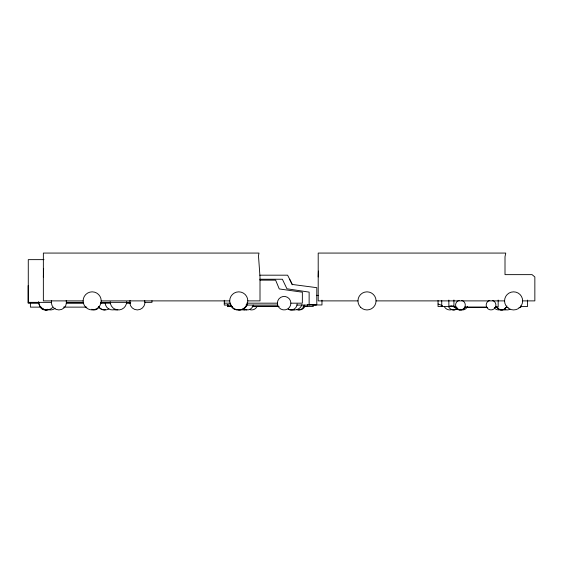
<?xml version="1.0" encoding="UTF-8"?>
<svg xmlns="http://www.w3.org/2000/svg" width="563" height="563" viewBox="0 0 563 563"><rect width="100%" height="100%" fill="white"/><g stroke="black" fill="none" stroke-linecap="round" stroke-linejoin="round"><path stroke-width="0.84" d="M43.358 276.975L43.625 268.544M318.201 276.975L318.391 271.077M126.682 301.684L126.401 303.823A8.248 8.248 0 0 1 110.461 303.823L110.179 301.684M253.202 305.076L253.139 305.505A5.975 5.975 0 0 1 244.384 309.136M297.095 303.957L296.891 305.505A5.975 5.975 0 0 1 288.129 309.136M304.196 305.076L304.14 305.505A5.975 5.975 0 0 1 296.821 309.734M99.032 306.912L98.849 307.356A5.151 5.151 0 0 1 91.804 309.242M247.143 304.583L246.531 306.068A7.727 7.727 0 0 1 237.832 309.671M301.944 304.583L301.332 306.068A7.727 7.727 0 0 1 292.633 309.671M506.918 305.948L506.383 307.243A5.384 5.384 0 0 1 497.059 307.243M44.02 259.642L28.277 259.642L28.277 302.69L38.826 302.69M259.839 275.18L287.602 275.18L292.303 284.456L316.8 287.672L316.8 304.583L308.939 304.583M259.747 279.241L282.387 279.241L286.926 288.77L309.129 292.12L309.129 305.076M260.064 280.149L275.624 280.149L279.262 288.939L302.359 292.197L302.359 303.175L290.895 303.175A6.756 6.756 0 0 1 280.761 309.031A6.756 6.756 0 0 1 280.761 297.327A6.756 6.756 0 0 1 290.895 303.175M83.12 300.888L43.358 300.888L43.358 253.069L258.994 253.069L258.48 255.75L260.007 276.975L260.007 300.888L247.811 300.888A9.043 9.043 0 0 1 234.243 308.721A9.043 9.043 0 0 1 234.243 293.056A9.043 9.043 0 0 1 247.811 300.888M101.213 300.888A9.043 9.043 0 0 1 87.638 308.721A9.043 9.043 0 0 1 87.638 293.056A9.043 9.043 0 0 1 101.213 300.888L229.718 300.888M357.962 300.888L318.201 300.888L318.201 253.069L505.757 253.069L505.004 256.735L505.004 274.638L532.063 274.638L534.85 276.975L534.85 300.888L522.654 300.888A9.043 9.043 0 0 1 509.086 308.721A9.043 9.043 0 0 1 509.086 293.056A9.043 9.043 0 0 1 522.654 300.888M376.056 300.888L504.561 300.888M28.277 302.359L51.324 302.359M66.476 302.359L83.183 302.359M100.777 302.359L129.793 302.359M144.944 302.359L151.975 302.359L151.975 300.684M66.357 302.69L83.655 302.69M100.763 302.69L105.154 302.69A7.242 7.242 0 0 0 115.464 309.256M126.316 302.69L130.736 302.69M38.734 303.168L28.15 303.168L28.15 285.638M66.124 303.168L83.479 303.168M100.833 303.168L110.376 303.168M126.485 303.168L130.574 303.168M224.278 303.175L230.457 303.175A6.756 6.756 0 0 0 238.958 309.706M246.608 303.175L277.383 303.175M312.768 304.97L321.966 304.97L321.966 300.17M230.957 305.076L224.278 305.076L224.278 300.29M245.947 305.076L277.679 305.076M296.947 305.076L316.378 305.076M453.884 306.054L448.852 306.054L448.852 300.1M231.47 306.272L227.994 306.272L227.994 304.52M252.829 306.272L278.101 306.272M303.351 306.272L307.433 306.272L307.433 304.52M232.618 306.553L227.487 306.553L227.487 304.872M252.196 306.553L279.142 306.553M303.07 306.553L313.246 306.553L313.246 304.935M454.559 306.553L438.049 306.546L438.049 300.501M520.409 306.624L527.496 306.553L527.496 300.079M456.037 307.032L453.933 307.032L453.933 300.002M464.841 307.032L486.819 307.032M495.447 307.032L498.171 307.032L498.171 300.072M63.471 307.131L86.815 307.131M457.022 307.518L450.942 305.976M460.203 309.284A4.856 4.856 0 0 0 466.833 307.511L487.642 307.518M494.581 307.518L497.178 307.518A4.856 4.856 0 0 0 503.815 309.284M508.1 307.518L505.581 307.518A4.856 4.856 0 0 1 504.821 308.51M519.023 307.518L520.705 307.518L520.705 305.913M316.779 295.265L318.51 295.568M438.049 303.971L442.553 305.702M98.715 306.863L99.686 308.137A6.137 6.137 0 0 0 105.619 309.727M289.635 279.241L292.281 284.801M448.542 306.624L448.697 307.004A5.855 5.855 0 0 0 456.699 309.15M40.219 306.912L40.402 307.356A5.151 5.151 0 0 0 47.447 309.242M38.537 301.684L38.819 303.823A8.248 8.248 0 0 0 52.619 307.518M441.737 300.572L441.737 306.624M30.395 302.88L30.395 307.131L41.141 307.131L41.915 308.137A6.137 6.137 0 0 0 47.841 309.727M144.684 300.403A7.572 7.572 0 0 1 137.372 309.931A7.572 7.572 0 0 1 130.053 300.403M66.216 300.403A7.572 7.572 0 0 1 58.904 309.931A7.572 7.572 0 0 1 51.585 300.403M55.125 308.243A7.242 7.242 0 0 1 48.594 309.685A7.769 7.769 0 0 1 38.805 302.838M108.905 308.897A7.769 7.769 0 0 1 98.652 306.617M117.857 309.685A7.242 7.242 0 0 1 114.106 309.685M245.292 306.948A5.975 5.975 0 0 1 238.571 309.734M244.828 309.756A5.32 5.32 0 0 1 242.069 309.756M292.352 309.756A5.32 5.32 0 0 1 288.312 309.221M256.777 306.976A5.919 5.919 0 0 1 250.113 309.734M304.576 306.976A5.919 5.919 0 0 1 297.918 309.734M503.216 309.741A5.644 5.644 0 0 1 500.289 309.741M456.304 309.178A5.644 5.644 0 0 1 452.026 309.741M500.507 309.72A6.299 6.299 0 0 1 494.42 308.088M451.484 309.72A6.299 6.299 0 0 1 444.397 306.786M246.826 309.749A5.574 5.574 0 0 1 243.941 309.749M294.35 309.749A5.574 5.574 0 0 1 291.465 309.749M461.076 309.749A5.574 5.574 0 0 1 454.805 307.152M509.944 309.186A5.574 5.574 0 0 1 504.371 309.186M505.827 309.734A5.855 5.855 0 0 1 502.794 309.734M467.325 306.328A4.863 4.863 0 0 1 466.84 307.504M497.171 307.504A4.863 4.863 0 0 1 496.686 306.328M465.376 307.243A5.384 5.384 0 0 1 456.051 307.243M461.695 300.382A4.856 4.856 0 0 1 465.129 306.335L464.644 307.504A4.856 4.856 0 0 1 456.227 307.504L455.741 306.335A4.856 4.856 0 0 1 459.183 300.382M492.301 300.382A4.856 4.856 0 0 1 495.736 306.335L495.25 307.504A4.856 4.856 0 0 1 486.833 307.504L486.348 306.335A4.856 4.856 0 0 1 489.789 300.382M360.609 307.285A9.043 9.043 0 0 0 375.746 303.232A9.043 9.043 0 0 0 364.662 292.155A9.043 9.043 0 0 0 360.609 307.285"/></g></svg>
